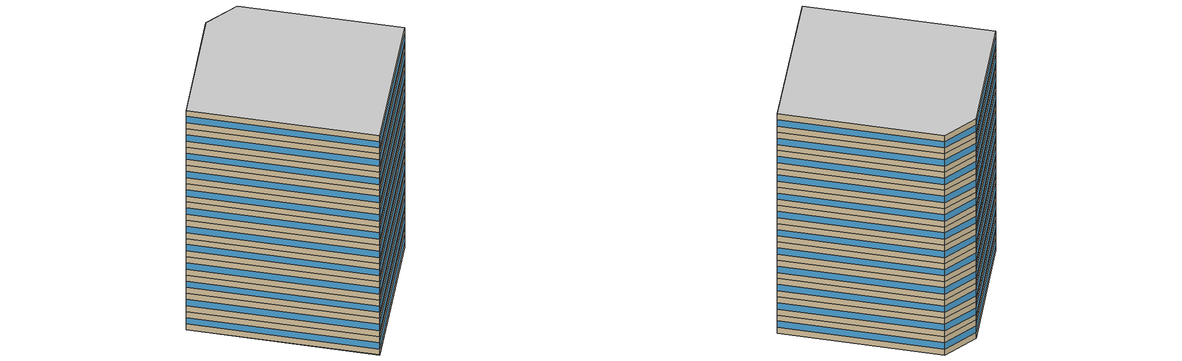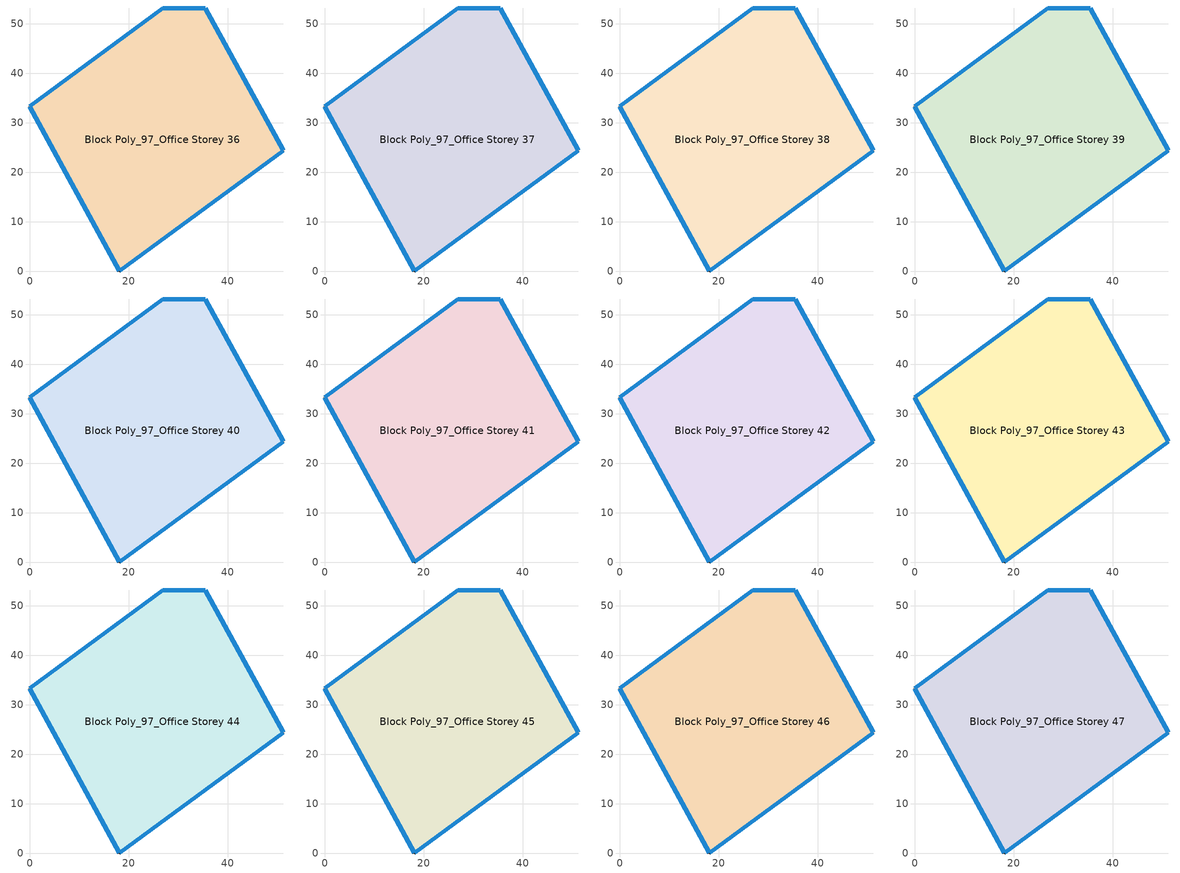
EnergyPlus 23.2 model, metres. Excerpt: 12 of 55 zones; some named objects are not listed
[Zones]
Block Poly_97_Office Storey 36
 floor to Block Poly_97_Office Storey 35 (HSCWZ_Public&Industrial_1995_FloorSlab): 35.51,53.2 51.22,24.39 18.12,0 0,33.28 26.85,53.21 z144
 wall outside (HSCWZ_Public&Industrial_1995_ExtWall): 26.85,53.21 0,33.28 18.12,0 51.22,24.39 35.51,53.2 26.85,53.21 z144:148
 window (HSCWZ_Public&Industrial_1995_Win): 26.83,53.2 0.01,33.29 / 0.01,33.27 18.11,0.02 / 18.14,0.01 51.21,24.37 / 51.21,24.4 35.52,53.19 / 35.51,53.2 26.85,53.21 z145.3:146.7
Block Poly_97_Office Storey 37
 floor to Block Poly_97_Office Storey 36 (HSCWZ_Public&Industrial_1995_FloorSlab): 35.51,53.2 51.22,24.39 18.12,0 0,33.28 26.85,53.21 z148
 wall outside (HSCWZ_Public&Industrial_1995_ExtWall): 26.85,53.21 0,33.28 18.12,0 51.22,24.39 35.51,53.2 26.85,53.21 z148:152
 window (HSCWZ_Public&Industrial_1995_Win): 26.83,53.2 0.01,33.29 / 0.01,33.27 18.11,0.02 / 18.14,0.01 51.21,24.37 / 51.21,24.4 35.52,53.19 / 35.51,53.2 26.85,53.21 z149.3:150.7
Block Poly_97_Office Storey 38
 floor to Block Poly_97_Office Storey 37 (HSCWZ_Public&Industrial_1995_FloorSlab): 35.51,53.2 51.22,24.39 18.12,0 0,33.28 26.85,53.21 z152
 wall outside (HSCWZ_Public&Industrial_1995_ExtWall): 26.85,53.21 0,33.28 18.12,0 51.22,24.39 35.51,53.2 26.85,53.21 z152:156
 window (HSCWZ_Public&Industrial_1995_Win): 26.83,53.2 0.01,33.29 / 0.01,33.27 18.11,0.02 / 18.14,0.01 51.21,24.37 / 51.21,24.4 35.52,53.19 / 35.51,53.2 26.85,53.21 z153.3:154.7
Block Poly_97_Office Storey 39
 floor to Block Poly_97_Office Storey 38 (HSCWZ_Public&Industrial_1995_FloorSlab): 35.51,53.2 51.22,24.39 18.12,0 0,33.28 26.85,53.21 z156
 wall outside (HSCWZ_Public&Industrial_1995_ExtWall): 26.85,53.21 0,33.28 18.12,0 51.22,24.39 35.51,53.2 26.85,53.21 z156:160
 window (HSCWZ_Public&Industrial_1995_Win): 26.83,53.2 0.01,33.29 / 0.01,33.27 18.11,0.02 / 18.14,0.01 51.21,24.37 / 51.21,24.4 35.52,53.19 / 35.51,53.2 26.85,53.21 z157.3:158.7
Block Poly_97_Office Storey 40
 floor to Block Poly_97_Office Storey 39 (HSCWZ_Public&Industrial_1995_FloorSlab): 35.51,53.2 51.22,24.39 18.12,0 0,33.28 26.85,53.21 z160
 wall outside (HSCWZ_Public&Industrial_1995_ExtWall): 26.85,53.21 0,33.28 18.12,0 51.22,24.39 35.51,53.2 26.85,53.21 z160:164
 window (HSCWZ_Public&Industrial_1995_Win): 26.83,53.2 0.01,33.29 / 0.01,33.27 18.11,0.02 / 18.14,0.01 51.21,24.37 / 51.21,24.4 35.52,53.19 / 35.51,53.2 26.85,53.21 z161.3:162.7
Block Poly_97_Office Storey 41
 floor to Block Poly_97_Office Storey 40 (HSCWZ_Public&Industrial_1995_FloorSlab): 35.51,53.2 51.22,24.39 18.12,0 0,33.28 26.85,53.21 z164
 wall outside (HSCWZ_Public&Industrial_1995_ExtWall): 26.85,53.21 0,33.28 18.12,0 51.22,24.39 35.51,53.2 26.85,53.21 z164:168
 window (HSCWZ_Public&Industrial_1995_Win): 26.83,53.2 0.01,33.29 / 0.01,33.27 18.11,0.02 / 18.14,0.01 51.21,24.37 / 51.21,24.4 35.52,53.19 / 35.51,53.2 26.85,53.21 z165.3:166.7
Block Poly_97_Office Storey 42
 floor to Block Poly_97_Office Storey 41 (HSCWZ_Public&Industrial_1995_FloorSlab): 35.51,53.2 51.22,24.39 18.12,0 0,33.28 26.85,53.21 z168
 wall outside (HSCWZ_Public&Industrial_1995_ExtWall): 26.85,53.21 0,33.28 18.12,0 51.22,24.39 35.51,53.2 26.85,53.21 z168:172
 window (HSCWZ_Public&Industrial_1995_Win): 26.83,53.2 0.01,33.29 / 0.01,33.27 18.11,0.02 / 18.14,0.01 51.21,24.37 / 51.21,24.4 35.52,53.19 / 35.51,53.2 26.85,53.21 z169.3:170.7
Block Poly_97_Office Storey 43
 floor to Block Poly_97_Office Storey 42 (HSCWZ_Public&Industrial_1995_FloorSlab): 35.51,53.2 51.22,24.39 18.12,0 0,33.28 26.85,53.21 z172
 wall outside (HSCWZ_Public&Industrial_1995_ExtWall): 26.85,53.21 0,33.28 18.12,0 51.22,24.39 35.51,53.2 26.85,53.21 z172:176
 window (HSCWZ_Public&Industrial_1995_Win): 26.83,53.2 0.01,33.29 / 0.01,33.27 18.11,0.02 / 18.14,0.01 51.21,24.37 / 51.21,24.4 35.52,53.19 / 35.51,53.2 26.85,53.21 z173.3:174.7
Block Poly_97_Office Storey 44
 floor to Block Poly_97_Office Storey 43 (HSCWZ_Public&Industrial_1995_FloorSlab): 35.51,53.2 51.22,24.39 18.12,0 0,33.28 26.85,53.21 z176
 wall outside (HSCWZ_Public&Industrial_1995_ExtWall): 26.85,53.21 0,33.28 18.12,0 51.22,24.39 35.51,53.2 26.85,53.21 z176:180
 window (HSCWZ_Public&Industrial_1995_Win): 26.83,53.2 0.01,33.29 / 0.01,33.27 18.11,0.02 / 18.14,0.01 51.21,24.37 / 51.21,24.4 35.52,53.19 / 35.51,53.2 26.85,53.21 z177.3:178.7
Block Poly_97_Office Storey 45
 floor to Block Poly_97_Office Storey 44 (HSCWZ_Public&Industrial_1995_FloorSlab): 35.51,53.2 51.22,24.39 18.12,0 0,33.28 26.85,53.21 z180
 wall outside (HSCWZ_Public&Industrial_1995_ExtWall): 26.85,53.21 0,33.28 18.12,0 51.22,24.39 35.51,53.2 26.85,53.21 z180:184
 window (HSCWZ_Public&Industrial_1995_Win): 26.83,53.2 0.01,33.29 / 0.01,33.27 18.11,0.02 / 18.14,0.01 51.21,24.37 / 51.21,24.4 35.52,53.19 / 35.51,53.2 26.85,53.21 z181.3:182.7
Block Poly_97_Office Storey 46
 floor to Block Poly_97_Office Storey 45 (HSCWZ_Public&Industrial_1995_FloorSlab): 35.51,53.2 51.22,24.39 18.12,0 0,33.28 26.85,53.21 z184
 wall outside (HSCWZ_Public&Industrial_1995_ExtWall): 26.85,53.21 0,33.28 18.12,0 51.22,24.39 35.51,53.2 26.85,53.21 z184:188
 window (HSCWZ_Public&Industrial_1995_Win): 26.83,53.2 0.01,33.29 / 0.01,33.27 18.11,0.02 / 18.14,0.01 51.21,24.37 / 51.21,24.4 35.52,53.19 / 35.51,53.2 26.85,53.21 z185.3:186.7
Block Poly_97_Office Storey 47
 floor to Block Poly_97_Office Storey 46 (HSCWZ_Public&Industrial_1995_FloorSlab): 35.51,53.2 51.22,24.39 18.12,0 0,33.28 26.85,53.21 z188
 wall outside (HSCWZ_Public&Industrial_1995_ExtWall): 26.85,53.21 0,33.28 18.12,0 51.22,24.39 35.51,53.2 26.85,53.21 z188:192
 window (HSCWZ_Public&Industrial_1995_Win): 26.83,53.2 0.01,33.29 / 0.01,33.27 18.11,0.02 / 18.14,0.01 51.21,24.37 / 51.21,24.4 35.52,53.19 / 35.51,53.2 26.85,53.21 z189.3:190.7
 ceiling to Block Poly_97_Office Storey 48 (HSCWZ_Public&Industrial_1995_FloorSlab): 51.22,24.39 35.51,53.2 26.85,53.21 0,33.28 18.12,0 z192
[BUILDING]
shang4hai3shi4_Office_4_4_1995: North Axis=0; Terrain=City; Loads Convergence Tolerance Value=0.04; Temperature Convergence Tolerance Value=0.4; Solar Distribution=FullExterior; Maximum Number of Warmup Days=25; Minimum Number of Warmup Days=1
[MATERIAL] Thermal Absorptance=0.9; Solar Absorptance=0.7; Visible Absorptance=0.7
Name | Roughness | Thickness | Conductivity | Density | Specific Heat
Concrete | MediumRough | 0.1 | 1.7 | 2240 | 900
Brick | MediumRough | 0.1 | 0.72 | 1920 | 840
Tile | Smooth | 0.02 | 1.3 | 2200 | 900
Insulation 0.011 | Rough | 0.011 | 0.04 | 40 | 1500
Insulation 0.021 | Rough | 0.021 | 0.04 | 40 | 1500
[WINDOWMATERIAL:SIMPLEGLAZINGSYSTEM]
HSCWZ_Public&Industrial_1995_Win_material: UFactor=4.5; Solar Heat Gain Coefficient=0.6025
[CONSTRUCTION]
HSCWZ_Public&Industrial_1995_FloorSlab: Tile, Concrete, Insulation 0.021, Concrete, Tile
HSCWZ_Public&Industrial_1995_Win: HSCWZ_Public&Industrial_1995_Win_material
HSCWZ_Public&Industrial_1995_ExtWall: Brick, Concrete, Insulation 0.011
[ZONE] Type=1; Multiplier=1; Ceiling Height=autocalculate; Volume=autocalculate; Floor Area=autocalculate; Part of Total Floor Area=Yes
Block Poly_97_Office Storey 36; Block Poly_97_Office Storey 37; Block Poly_97_Office Storey 38; Block Poly_97_Office Storey 39; Block Poly_97_Office Storey 40; Block Poly_97_Office Storey 41; Block Poly_97_Office Storey 42; Block Poly_97_Office Storey 43; Block Poly_97_Office Storey 44; Block Poly_97_Office Storey 45; Block Poly_97_Office Storey 46; Block Poly_97_Office Storey 47
[PEOPLE] Number of People Schedule=People_Schedule; Number of People Calculation Method=Area/Person; Floor Area per Person=17; Fraction Radiant=0.3; Sensible Heat Fraction=autocalculate; Activity Level Schedule=CN_GenericActivityLevel; Carbon Dioxide Generation Rate=3.82e-08; Enable ASHRAE 55 Comfort Warnings=No; Mean Radiant Temperature Calculation Type=ZoneAveraged; Clothing Insulation Calculation Method=ClothingInsulationSchedule; Cold Stress Temperature Threshold=15.56; Heat Stress Temperature Threshold=30
Name | Zone or ZoneList or Space or SpaceList
People_Block Poly_97_Office Storey 36 | Block Poly_97_Office Storey 36
People_Block Poly_97_Office Storey 37 | Block Poly_97_Office Storey 37
People_Block Poly_97_Office Storey 38 | Block Poly_97_Office Storey 38
People_Block Poly_97_Office Storey 39 | Block Poly_97_Office Storey 39
People_Block Poly_97_Office Storey 40 | Block Poly_97_Office Storey 40
People_Block Poly_97_Office Storey 41 | Block Poly_97_Office Storey 41
People_Block Poly_97_Office Storey 42 | Block Poly_97_Office Storey 42
People_Block Poly_97_Office Storey 43 | Block Poly_97_Office Storey 43
People_Block Poly_97_Office Storey 44 | Block Poly_97_Office Storey 44
People_Block Poly_97_Office Storey 45 | Block Poly_97_Office Storey 45
People_Block Poly_97_Office Storey 46 | Block Poly_97_Office Storey 46
People_Block Poly_97_Office Storey 47 | Block Poly_97_Office Storey 47
[LIGHTS] Schedule=Lights_Schedule; Design Level Calculation Method=Watts/Area; Watts per Zone Floor Area=11; Return Air Fraction=0; Fraction Radiant=0; Fraction Visible=0; Fraction Replaceable=1; EndUse Subcategory=General; Return Air Fraction Calculated from Plenum Temperature=No; Return Air Fraction Function of Plenum Temperature Coefficient 1=0; Return Air Fraction Function of Plenum Temperature Coefficient 2=0
Name | Zone or ZoneList or Space or SpaceList
Lights_Block Poly_97_Office Storey 36 | Block Poly_97_Office Storey 36
Lights_Block Poly_97_Office Storey 37 | Block Poly_97_Office Storey 37
Lights_Block Poly_97_Office Storey 38 | Block Poly_97_Office Storey 38
Lights_Block Poly_97_Office Storey 39 | Block Poly_97_Office Storey 39
Lights_Block Poly_97_Office Storey 40 | Block Poly_97_Office Storey 40
Lights_Block Poly_97_Office Storey 41 | Block Poly_97_Office Storey 41
Lights_Block Poly_97_Office Storey 42 | Block Poly_97_Office Storey 42
Lights_Block Poly_97_Office Storey 43 | Block Poly_97_Office Storey 43
Lights_Block Poly_97_Office Storey 44 | Block Poly_97_Office Storey 44
Lights_Block Poly_97_Office Storey 45 | Block Poly_97_Office Storey 45
Lights_Block Poly_97_Office Storey 46 | Block Poly_97_Office Storey 46
Lights_Block Poly_97_Office Storey 47 | Block Poly_97_Office Storey 47
[ELECTRICEQUIPMENT] Schedule=ElectricEquipment_Schedule; Design Level Calculation Method=Watts/Area; Watts per Zone Floor Area=10; Fraction Latent=0; Fraction Radiant=0; Fraction Lost=0; EndUse Subcategory=General
Name | Zone or ZoneList or Space or SpaceList
ElectricEquipment_Block Poly_97_Office Storey 36 | Block Poly_97_Office Storey 36
ElectricEquipment_Block Poly_97_Office Storey 37 | Block Poly_97_Office Storey 37
ElectricEquipment_Block Poly_97_Office Storey 38 | Block Poly_97_Office Storey 38
ElectricEquipment_Block Poly_97_Office Storey 39 | Block Poly_97_Office Storey 39
ElectricEquipment_Block Poly_97_Office Storey 40 | Block Poly_97_Office Storey 40
ElectricEquipment_Block Poly_97_Office Storey 41 | Block Poly_97_Office Storey 41
ElectricEquipment_Block Poly_97_Office Storey 42 | Block Poly_97_Office Storey 42
ElectricEquipment_Block Poly_97_Office Storey 43 | Block Poly_97_Office Storey 43
ElectricEquipment_Block Poly_97_Office Storey 44 | Block Poly_97_Office Storey 44
ElectricEquipment_Block Poly_97_Office Storey 45 | Block Poly_97_Office Storey 45
ElectricEquipment_Block Poly_97_Office Storey 46 | Block Poly_97_Office Storey 46
ElectricEquipment_Block Poly_97_Office Storey 47 | Block Poly_97_Office Storey 47
[ZONEINFILTRATION:DESIGNFLOWRATE] Schedule=AirEx_ConditionedTime_Schedule; Design Flow Rate Calculation Method=AirChanges/Hour; Air Changes per Hour=1; Constant Term Coefficient=1; Temperature Term Coefficient=0; Velocity Term Coefficient=0; Velocity Squared Term Coefficient=0
Name | Zone or ZoneList or Space or SpaceList
Infil 37 | Block Poly_97_Office Storey 36
Infil 38 | Block Poly_97_Office Storey 37
Infil 39 | Block Poly_97_Office Storey 38
Infil 40 | Block Poly_97_Office Storey 39
Infil 41 | Block Poly_97_Office Storey 40
Infil 42 | Block Poly_97_Office Storey 41
Infil 43 | Block Poly_97_Office Storey 42
Infil 44 | Block Poly_97_Office Storey 43
Infil 45 | Block Poly_97_Office Storey 44
Infil 46 | Block Poly_97_Office Storey 45
Infil 47 | Block Poly_97_Office Storey 46
Infil 48 | Block Poly_97_Office Storey 47
[HVACTEMPLATE:ZONE:IDEALLOADSAIRSYSTEM] Template Thermostat=HVACTemp; System Availability Schedule=HVAC_ConditionedTime_Schedule; Maximum Heating Supply Air Temperature=50; Minimum Cooling Supply Air Temperature=13; Maximum Heating Supply Air Humidity Ratio=0.0156; Minimum Cooling Supply Air Humidity Ratio=0.0077; Heating Limit=NoLimit; Cooling Limit=NoLimit; Heating Availability Schedule=Heating_Period_Schedule; Cooling Availability Schedule=Cooling_Period_Schedule; Dehumidification Control Type=ConstantSensibleHeatRatio; Cooling Sensible Heat Ratio=0.7; Dehumidification Setpoint=60; Humidification Control Type=None; Humidification Setpoint=30; Outdoor Air Method=None; Outdoor Air Flow Rate per Person=0.00944; Outdoor Air Flow Rate per Zone Floor Area=0; Outdoor Air Flow Rate per Zone=0; Demand Controlled Ventilation Type=None; Outdoor Air Economizer Type=NoEconomizer; Heat Recovery Type=None; Sensible Heat Recovery Effectiveness=0.7; Latent Heat Recovery Effectiveness=0.65
Block Poly_97_Office Storey 36; Block Poly_97_Office Storey 37; Block Poly_97_Office Storey 38; Block Poly_97_Office Storey 39; Block Poly_97_Office Storey 40; Block Poly_97_Office Storey 41; Block Poly_97_Office Storey 42; Block Poly_97_Office Storey 43; Block Poly_97_Office Storey 44; Block Poly_97_Office Storey 45; Block Poly_97_Office Storey 46; Block Poly_97_Office Storey 47
[SCHEDULE:COMPACT]
People_Schedule; Lights_Schedule: Through: 12/31, For: Weekdays, Until: 07:00, 0, Until: 08:00, 0.1, Until: 09:00, 0.5, Until: 12:00, 0.95, Until: 14:00, 0.8, Until: 18:00, 0.95, Until: 20:00, 0.3, Until: 24:00, 0, For: AllOtherDays, Until: 24:00, 0
ElectricEquipment_Schedule: Through: 12/31, For: Weekdays, Until: 07:00, 0, Until: 08:00, 0.1, Until: 09:00, 0.5, Until: 12:00, 0.95, Until: 14:00, 0.5, Until: 18:00, 0.95, Until: 20:00, 0.3, Until: 24:00, 0, For: AllOtherDays, Until: 24:00, 0
Heating_Period_Schedule: Through: 04/15, For: AllDays, Until: 24:00, 1, Through: 11/01, For: AllDays, Until: 24:00, 0, Through: 12/31, For: AllDays, Until: 24:00, 1
Cooling_Period_Schedule: Through: 04/15, For: AllDays, Until: 24:00, 0, Through: 10/31, For: AllDays, Until: 24:00, 1, Through: 12/31, For: AllDays, Until: 24:00, 0
HVAC_ConditionedTime_Schedule: Through: 12/31, For: Weekdays, Until: 08:00, 0, Until: 18:00, 1, Until: 24:00, 0, For: AllOtherDays, Until: 24:00, 0
AirEx_ConditionedTime_Schedule: Through: 12/31, For: Weekdays, Until: 07:00, 0, Until: 20:00, 1.5, Until: 24:00, 0, For: AllOtherDays, Until: 24:00, 0
CN_GenericActivityLevel: Through: 12/31, For: Weekdays, Until: 08:00, 80, Until: 18:00, 120, Until: 24:00, 80, For: AllOtherDays, Until: 24:00, 80
